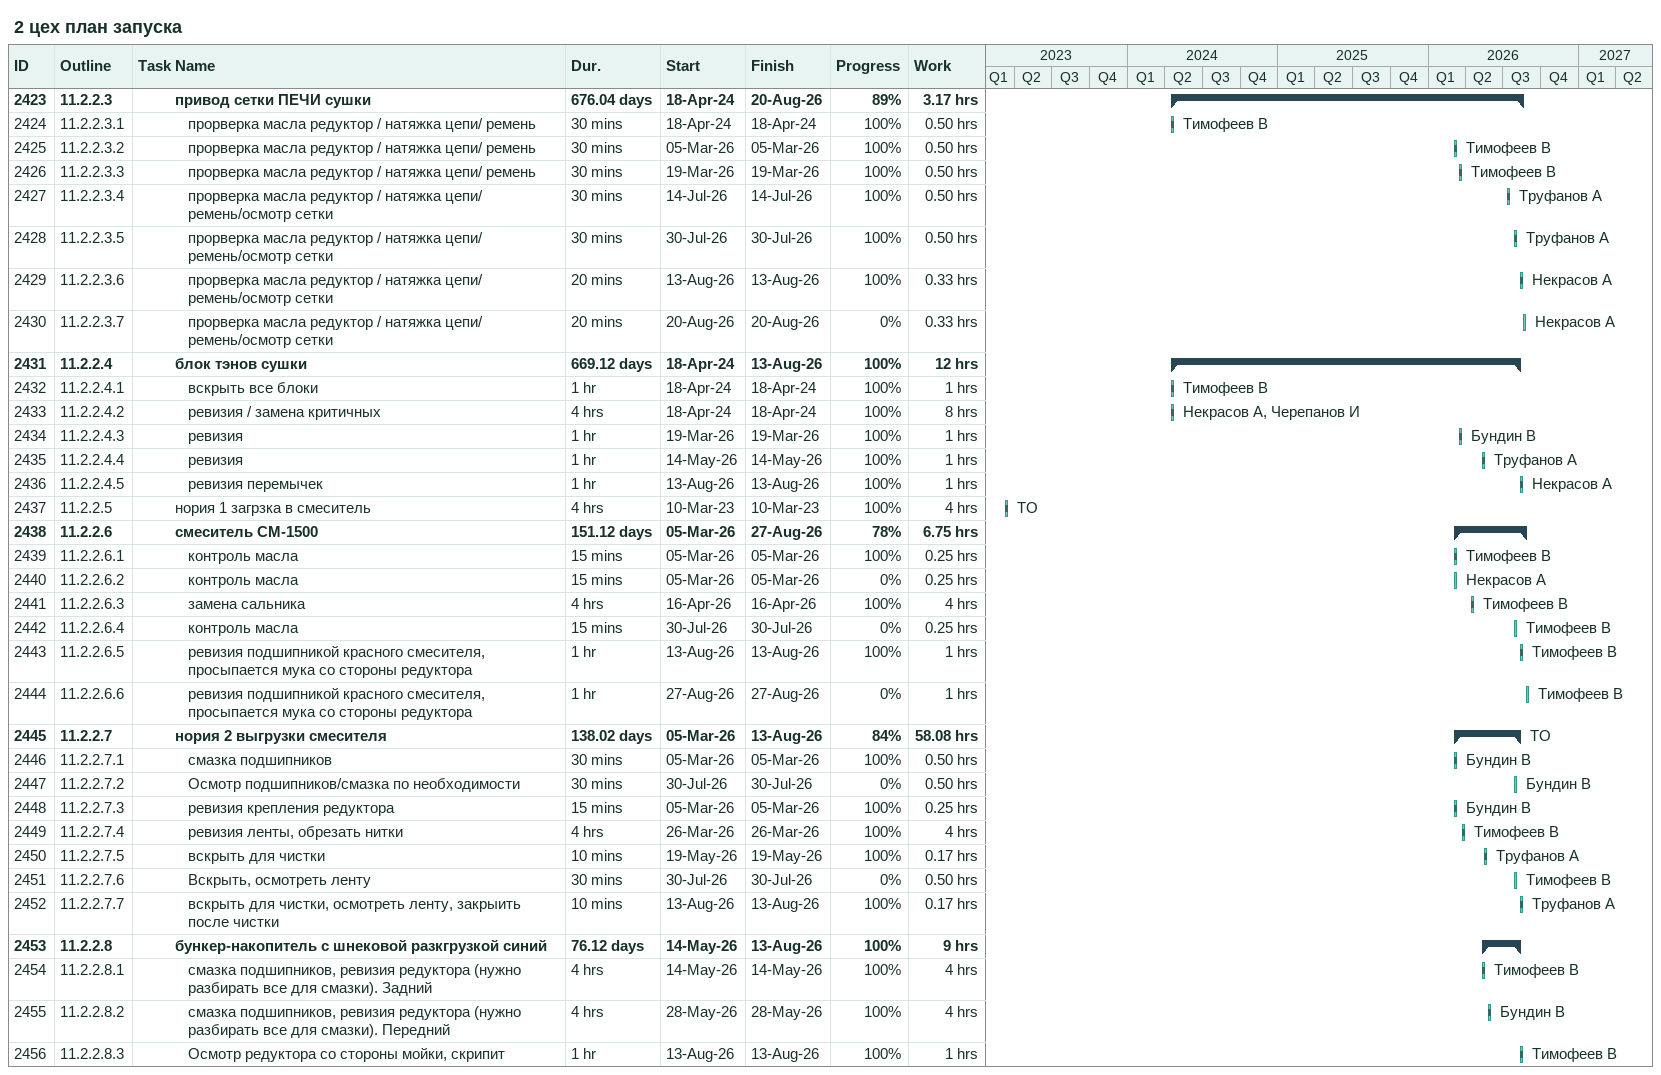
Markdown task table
2 цех план запуска

| ID | WBS | Task | Duration | Start | Finish | Resources | % complete | Work (h) |
|---|---|---|---|---|---|---|---|---|
| 2423 | 11.2.2.3 | **привод сетки ПЕЧИ сушки** | 676.04d | 2024-04-18 | 2026-08-20 |  | 89 | 3.17 |
| 2424 | 11.2.2.3.1 | прорверка масла редуктор / натяжка цепи/ ремень | 30min | 2024-04-18 | 2024-04-18 | Тимофеев В | 100 | 0.50 |
| 2425 | 11.2.2.3.2 | прорверка масла редуктор / натяжка цепи/ ремень | 30min | 2026-03-05 | 2026-03-05 | Тимофеев В | 100 | 0.50 |
| 2426 | 11.2.2.3.3 | прорверка масла редуктор / натяжка цепи/ ремень | 30min | 2026-03-19 | 2026-03-19 | Тимофеев В | 100 | 0.50 |
| 2427 | 11.2.2.3.4 | прорверка масла редуктор / натяжка цепи/ ремень/осмотр сетки | 30min | 2026-07-14 | 2026-07-14 | Труфанов А | 100 | 0.50 |
| 2428 | 11.2.2.3.5 | прорверка масла редуктор / натяжка цепи/ ремень/осмотр сетки | 30min | 2026-07-30 | 2026-07-30 | Труфанов А | 100 | 0.50 |
| 2429 | 11.2.2.3.6 | прорверка масла редуктор / натяжка цепи/ ремень/осмотр сетки | 20min | 2026-08-13 | 2026-08-13 | Некрасов А | 100 | 0.33 |
| 2430 | 11.2.2.3.7 | прорверка масла редуктор / натяжка цепи/ ремень/осмотр сетки | 20min | 2026-08-20 | 2026-08-20 | Некрасов А | 0 | 0.33 |
| 2431 | 11.2.2.4 | **блок тэнов сушки** | 669.12d | 2024-04-18 | 2026-08-13 |  | 100 | 12 |
| 2432 | 11.2.2.4.1 | вскрыть все блоки | 1h | 2024-04-18 | 2024-04-18 | Тимофеев В | 100 | 1 |
| 2433 | 11.2.2.4.2 | ревизия / замена критичных | 4h | 2024-04-18 | 2024-04-18 | Некрасов А, Черепанов И | 100 | 8 |
| 2434 | 11.2.2.4.3 | ревизия | 1h | 2026-03-19 | 2026-03-19 | Бундин В | 100 | 1 |
| 2435 | 11.2.2.4.4 | ревизия | 1h | 2026-05-14 | 2026-05-14 | Труфанов А | 100 | 1 |
| 2436 | 11.2.2.4.5 | ревизия перемычек | 1h | 2026-08-13 | 2026-08-13 | Некрасов А | 100 | 1 |
| 2437 | 11.2.2.5 | нория 1 загрзка в смеситель | 4h | 2023-03-10 | 2023-03-10 | ТО | 100 | 4 |
| 2438 | 11.2.2.6 | **смеситель СМ-1500** | 151.12d | 2026-03-05 | 2026-08-27 |  | 78 | 6.75 |
| 2439 | 11.2.2.6.1 | контроль масла | 15min | 2026-03-05 | 2026-03-05 | Тимофеев В | 100 | 0.25 |
| 2440 | 11.2.2.6.2 | контроль масла | 15min | 2026-03-05 | 2026-03-05 | Некрасов А | 0 | 0.25 |
| 2441 | 11.2.2.6.3 | замена сальника | 4h | 2026-04-16 | 2026-04-16 | Тимофеев В | 100 | 4 |
| 2442 | 11.2.2.6.4 | контроль масла | 15min | 2026-07-30 | 2026-07-30 | Тимофеев В | 0 | 0.25 |
| 2443 | 11.2.2.6.5 | ревизия подшипникой красного смесителя, просыпается мука со стороны редуктора | 1h | 2026-08-13 | 2026-08-13 | Тимофеев В | 100 | 1 |
| 2444 | 11.2.2.6.6 | ревизия подшипникой красного смесителя, просыпается мука со стороны редуктора | 1h | 2026-08-27 | 2026-08-27 | Тимофеев В | 0 | 1 |
| 2445 | 11.2.2.7 | **нория 2 выгрузки смесителя** | 138.02d | 2026-03-05 | 2026-08-13 | ТО | 84 | 58.08 |
| 2446 | 11.2.2.7.1 | смазка подшипников | 30min | 2026-03-05 | 2026-03-05 | Бундин В | 100 | 0.50 |
| 2447 | 11.2.2.7.2 | Осмотр подшипников/смазка по необходимости | 30min | 2026-07-30 | 2026-07-30 | Бундин В | 0 | 0.50 |
| 2448 | 11.2.2.7.3 | ревизия крепления редуктора | 15min | 2026-03-05 | 2026-03-05 | Бундин В | 100 | 0.25 |
| 2449 | 11.2.2.7.4 | ревизия ленты, обрезать нитки | 4h | 2026-03-26 | 2026-03-26 | Тимофеев В | 100 | 4 |
| 2450 | 11.2.2.7.5 | вскрыть для чистки | 10min | 2026-05-19 | 2026-05-19 | Труфанов А | 100 | 0.17 |
| 2451 | 11.2.2.7.6 | Вскрыть, осмотреть ленту | 30min | 2026-07-30 | 2026-07-30 | Тимофеев В | 0 | 0.50 |
| 2452 | 11.2.2.7.7 | вскрыть для чистки, осмотреть ленту, закрыить после чистки | 10min | 2026-08-13 | 2026-08-13 | Труфанов А | 100 | 0.17 |
| 2453 | 11.2.2.8 | **бункер-накопитель с шнековой разкгрузкой синий** | 76.12d | 2026-05-14 | 2026-08-13 |  | 100 | 9 |
| 2454 | 11.2.2.8.1 | смазка подшипников, ревизия редуктора (нужно разбирать все для смазки). Задний | 4h | 2026-05-14 | 2026-05-14 | Тимофеев В | 100 | 4 |
| 2455 | 11.2.2.8.2 | смазка подшипников, ревизия редуктора (нужно разбирать все для смазки). Передний | 4h | 2026-05-28 | 2026-05-28 | Бундин В | 100 | 4 |
| 2456 | 11.2.2.8.3 | Осмотр редуктора со стороны мойки, скрипит | 1h | 2026-08-13 | 2026-08-13 | Тимофеев В | 100 | 1 |
